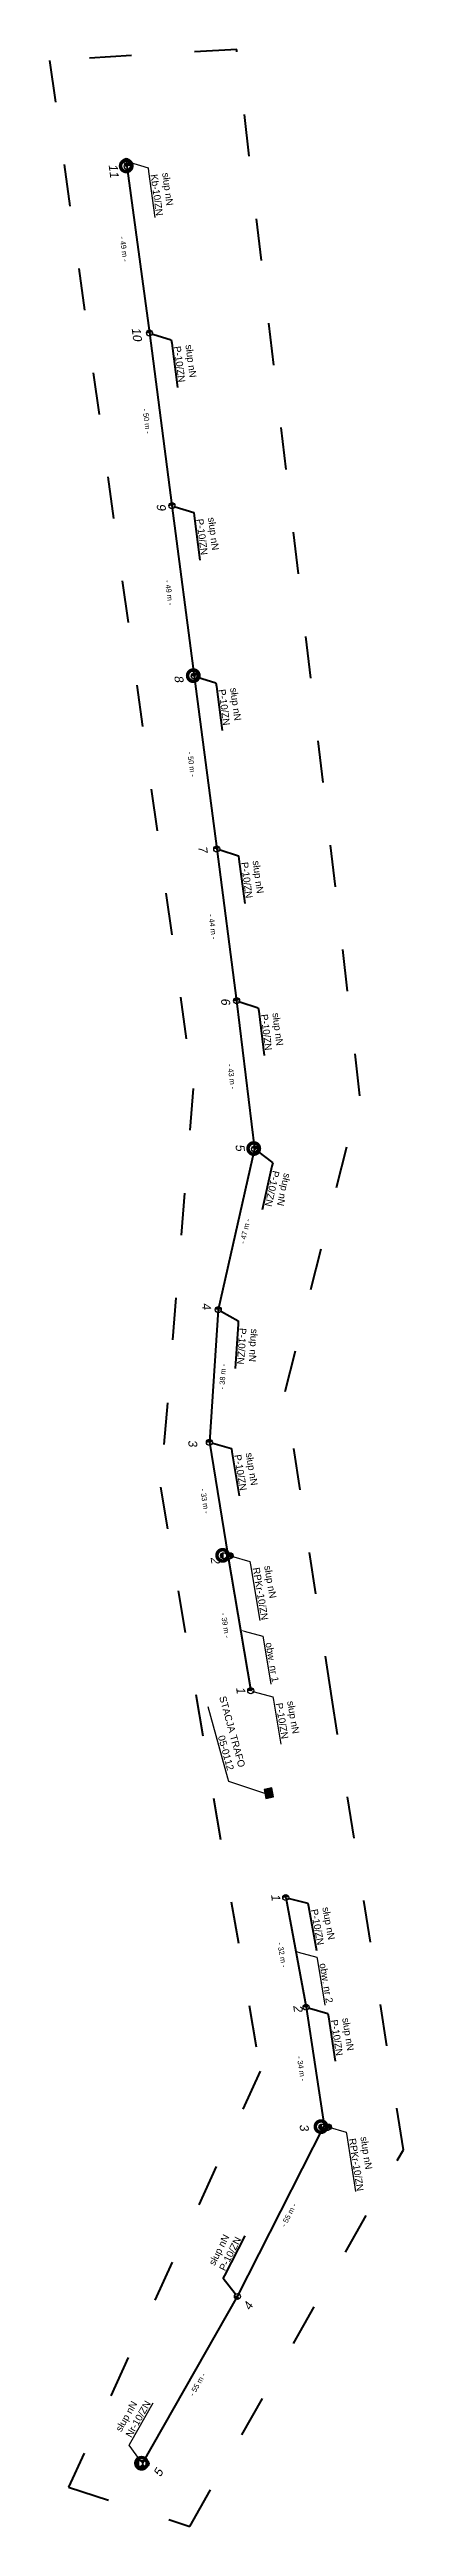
# Model space of a CAD drawing. Header units: metres. Extents: x 7531025 to 7555771, y 5771206 to 5789306.
# Drawn here: x 7549096 to 7549197, y 5771206 to 5771913 of the extents above; entities that cross this region are included whole.
import ezdxf
from ezdxf import colors
from ezdxf.entities.mleader import LeaderData, LeaderLine
from ezdxf.math import Vec2, Vec3

# ---------------------------------------------------------------- set-up
doc = ezdxf.new("R2010")
doc.units = ezdxf.units.M
doc.linetypes.add('GCAD_ISO03W100', pattern=[30, 12, -18])
for name, color, linetype, lineweight in [('!TELE', 30, 'SCARPLINE1A', 50), ('!trafo_05-0112', 6, 'GCAD_ISO03W100', 50), ('_MM LINIA Sn', 40, 'Continuous', 30), ('_numery slupow etap 4 cz. 2', 7, 'Continuous', 40)]:
    doc.layers.add(name, color=color, linetype=linetype, lineweight=lineweight)
for name, color, linetype in [('!wymiary', 7, 'Continuous'), ('_MM mufy', 3, 'Continuous'), ('_MM opisy', 7, 'Continuous'), ('_MM slupy', 5, 'Continuous'), ('_mm trafo', 3, 'Continuous')]:
    doc.layers.add(name, color=color, linetype=linetype)
doc.layers.add('_arkusze model', color=7, linetype='Continuous', lineweight=50, plot=False)
doc.styles.get("Standard").update_dxf_attribs({"font": 'ARIAL.TTF'})
doc.linetypes.add('SCARPLINE1A', pattern='A,2,[150,AAA.SHX,S=1,R=0,X=0,Y=0],1e-11', length=2)
doc.dimstyles.new('opis linie', dxfattribs={"dimtxt": 1.5, "dimasz": 0.18, "dimexe": 0.18, "dimexo": 0.0625, "dimgap": 2.5, "dimtad": 4, "dimdec": 0, "dimzin": 0, "dimdsep": 46, "dimtxsty": 'Standard', "dimcen": 0.09, "dimse1": 1, "dimse2": 1, "dimsd1": 1, "dimsd2": 1, "dimclrt": 256, "dimadec": 0, "dimazin": 0, "dimtfac": 1, "dimtdec": 0, "dimtofl": 0, "dimtmove": 0, "dimatfit": 3, "dimfxl": 1, "dimtfill": 1, "dimtolj": 1, "dimtzin": 0, "dimarcsym": 0})

# ---------------------------------------------------------------- blocks, each defined once
blk = doc.blocks.new('*D201')
at = {"layer": 'Defpoints', "color": 0}
for p in [(7549163.57, 5771385.84), (7549168.61, 5771354.41), (7549169.35, 5771354.54)]:
    blk.add_point(p, dxfattribs=at)
at = {"layer": '!wymiary', "insert": (7549162.51, 5771369.46), "char_height": 1.5, "attachment_point": 5, "rotation": 280.46748, "bg_fill": 3, "box_fill_scale": 1.1, "bg_fill_color": 9, "bg_fill_true_color": 13158600, "bg_fill_transparency": 0}
blk.add_mtext('\\A1;- 32 m -', dxfattribs=at)
blk = doc.blocks.new('*D202')
at = {"layer": 'Defpoints', "color": 0}
for p in [(7549169.35, 5771354.54), (7549173.82, 5771320.56), (7549174.56, 5771320.68)]:
    blk.add_point(p, dxfattribs=at)
at = {"layer": '!wymiary', "insert": (7549167.99, 5771337), "char_height": 1.5, "attachment_point": 5, "rotation": 278.74782, "bg_fill": 3, "box_fill_scale": 1.1, "bg_fill_color": 9, "bg_fill_true_color": 13158600, "bg_fill_transparency": 0}
blk.add_mtext('\\A1;- 34 m -', dxfattribs=at)
blk = doc.blocks.new('*D203')
at = {"layer": 'Defpoints', "color": 0}
for p in [(7549174.56, 5771320.68), (7549149.11, 5771272.28), (7549149.78, 5771271.94)]:
    blk.add_point(p, dxfattribs=at)
at = {"layer": '!wymiary', "insert": (7549164.41, 5771295.17), "char_height": 1.5, "attachment_point": 5, "rotation": 63.04223, "bg_fill": 3, "box_fill_scale": 1.1, "bg_fill_color": 9, "bg_fill_true_color": 13158600, "bg_fill_transparency": 0}
blk.add_mtext('\\A1;- 55 m -', dxfattribs=at)
blk = doc.blocks.new('*D204')
at = {"layer": 'Defpoints', "color": 0}
for p in [(7549149.78, 5771271.94), (7549122.07, 5771224.6), (7549122.72, 5771224.23)]:
    blk.add_point(p, dxfattribs=at)
at = {"layer": '!wymiary', "insert": (7549138.43, 5771246.85), "char_height": 1.5, "attachment_point": 5, "rotation": 60.44507, "bg_fill": 3, "box_fill_scale": 1.1, "bg_fill_color": 9, "bg_fill_true_color": 13158600, "bg_fill_transparency": 0}
blk.add_mtext('\\A1;- 55 m -', dxfattribs=at)
blk = doc.blocks.new('*D205')
at = {"layer": 'Defpoints', "color": 0}
for p in [(7549118.13, 5771881.44), (7549124, 5771832.31), (7549124.74, 5771832.41)]:
    blk.add_point(p, dxfattribs=at)
at = {"layer": '!wymiary', "insert": (7549117.46, 5771856.39), "char_height": 1.5, "attachment_point": 5, "rotation": 277.6776, "bg_fill": 3, "box_fill_scale": 1.1, "bg_fill_color": 9, "bg_fill_true_color": 13158600, "bg_fill_transparency": 0}
blk.add_mtext('\\A1;- 49 m -', dxfattribs=at)
blk = doc.blocks.new('*D206')
at = {"layer": 'Defpoints', "color": 0}
for p in [(7549124.74, 5771832.41), (7549130.41, 5771783.02), (7549131.15, 5771783.12)]:
    blk.add_point(p, dxfattribs=at)
at = {"layer": '!wymiary', "insert": (7549123.96, 5771807.24), "char_height": 1.5, "attachment_point": 5, "rotation": 277.40969, "bg_fill": 3, "box_fill_scale": 1.1, "bg_fill_color": 9, "bg_fill_true_color": 13158600, "bg_fill_transparency": 0}
blk.add_mtext('\\A1;- 50 m -', dxfattribs=at)
blk = doc.blocks.new('*D207')
at = {"layer": 'Defpoints', "color": 0}
for p in [(7549131.15, 5771783.12), (7549136.73, 5771734.38), (7549137.48, 5771734.48)]:
    blk.add_point(p, dxfattribs=at)
at = {"layer": '!wymiary', "insert": (7549130.33, 5771758.28), "char_height": 1.5, "attachment_point": 5, "rotation": 277.41101, "bg_fill": 3, "box_fill_scale": 1.1, "bg_fill_color": 9, "bg_fill_true_color": 13158600, "bg_fill_transparency": 0}
blk.add_mtext('\\A1;- 49 m -', dxfattribs=at)
blk = doc.blocks.new('*D208')
at = {"layer": 'Defpoints', "color": 0}
for p in [(7549137.48, 5771734.48), (7549143.15, 5771685.04), (7549143.89, 5771685.14)]:
    blk.add_point(p, dxfattribs=at)
at = {"layer": '!wymiary', "insert": (7549136.7, 5771709.29), "char_height": 1.5, "attachment_point": 5, "rotation": 277.40425, "bg_fill": 3, "box_fill_scale": 1.1, "bg_fill_color": 9, "bg_fill_true_color": 13158600, "bg_fill_transparency": 0}
blk.add_mtext('\\A1;- 50 m -', dxfattribs=at)
blk = doc.blocks.new('*D209')
at = {"layer": 'Defpoints', "color": 0}
for p in [(7549143.89, 5771685.14), (7549148.82, 5771641.7), (7549149.56, 5771641.8)]:
    blk.add_point(p, dxfattribs=at)
at = {"layer": '!wymiary', "insert": (7549142.76, 5771662.95), "char_height": 1.5, "attachment_point": 5, "rotation": 277.45413, "bg_fill": 3, "box_fill_scale": 1.1, "bg_fill_color": 9, "bg_fill_true_color": 13158600, "bg_fill_transparency": 0}
blk.add_mtext('\\A1;- 44 m -', dxfattribs=at)
blk = doc.blocks.new('*D210')
at = {"layer": 'Defpoints', "color": 0}
for p in [(7549149.56, 5771641.8), (7549153.96, 5771599.41), (7549154.7, 5771599.5)]:
    blk.add_point(p, dxfattribs=at)
at = {"layer": '!wymiary', "insert": (7549148.14, 5771620.16), "char_height": 1.5, "attachment_point": 5, "rotation": 276.93238, "bg_fill": 3, "box_fill_scale": 1.1, "bg_fill_color": 9, "bg_fill_true_color": 13158600, "bg_fill_transparency": 0}
blk.add_mtext('\\A1;- 43 m -', dxfattribs=at)
blk = doc.blocks.new('*D211')
at = {"layer": 'Defpoints', "color": 0}
for p in [(7549154.7, 5771599.5), (7549143.61, 5771553.78), (7549144.34, 5771553.61)]:
    blk.add_point(p, dxfattribs=at)
at = {"layer": '!wymiary', "insert": (7549151.96, 5771576), "char_height": 1.5, "attachment_point": 5, "rotation": 77.27476, "bg_fill": 3, "box_fill_scale": 1.1, "bg_fill_color": 9, "bg_fill_true_color": 13158600, "bg_fill_transparency": 0}
blk.add_mtext('\\A1;- 47 m -', dxfattribs=at)
blk = doc.blocks.new('*D212')
at = {"layer": 'Defpoints', "color": 0}
for p in [(7549144.34, 5771553.61), (7549141.06, 5771515.81), (7549141.81, 5771515.76)]:
    blk.add_point(p, dxfattribs=at)
at = {"layer": '!wymiary', "insert": (7549145.59, 5771534.52), "char_height": 1.5, "attachment_point": 5, "rotation": 86.17588, "bg_fill": 3, "box_fill_scale": 1.1, "bg_fill_color": 9, "bg_fill_true_color": 13158600, "bg_fill_transparency": 0}
blk.add_mtext('\\A1;- 38 m -', dxfattribs=at)
blk = doc.blocks.new('*D213')
at = {"layer": 'Defpoints', "color": 0}
for p in [(7549141.81, 5771515.76), (7549146.36, 5771483.39), (7549147.1, 5771483.51)]:
    blk.add_point(p, dxfattribs=at)
at = {"layer": '!wymiary', "insert": (7549140.49, 5771498.99), "char_height": 1.5, "attachment_point": 5, "rotation": 279.31136, "bg_fill": 3, "box_fill_scale": 1.1, "bg_fill_color": 9, "bg_fill_true_color": 13158600, "bg_fill_transparency": 0}
blk.add_mtext('\\A1;- 33 m -', dxfattribs=at)
blk = doc.blocks.new('*D214')
at = {"layer": 'Defpoints', "color": 0}
for p in [(7549147.1, 5771483.51), (7549152.86, 5771444.72), (7549153.6, 5771444.85)]:
    blk.add_point(p, dxfattribs=at)
at = {"layer": '!wymiary', "insert": (7549146.39, 5771463.51), "char_height": 1.5, "attachment_point": 5, "rotation": 279.54947, "bg_fill": 3, "box_fill_scale": 1.1, "bg_fill_color": 9, "bg_fill_true_color": 13158600, "bg_fill_transparency": 0}
blk.add_mtext('\\A1;- 39 m -', dxfattribs=at)
blk = doc.blocks.new('ZN')
at = {"layer": '_MM slupy', "transparency": 33554687}
h = blk.add_hatch(color=256, dxfattribs=at)
h.dxf.hatch_style = 1
h.paths.add_polyline_path([(0, -0.86), (0, 0.86, 1)])
at = {"layer": '_MM slupy'}
blk.add_circle((0, 0), 0.857, dxfattribs=at)
blk = doc.blocks.new('R')
at = {"layer": '_MM slupy', "transparency": 33554687}
h = blk.add_hatch(color=256, dxfattribs=at)
h.dxf.hatch_style = 1
h.paths.add_polyline_path([(-0.93, -0.86), (-0.93, 0.86, 1)])
h = blk.add_hatch(color=256, dxfattribs=at)
h.dxf.hatch_style = 1
h.paths.add_polyline_path([(0.93, 0.86), (0.93, -0.86, 1)])
at = {"layer": '_MM slupy'}
for points in [[(-0.93, 0.86), (0.93, 0.86)], [(-0.93, -0.86), (0.93, -0.86)]]:
    blk.add_lwpolyline(points, dxfattribs=at)
for centre in [(-0.93, 0), (0.93, 0)]:
    blk.add_circle(centre, 0.857, dxfattribs=at)
blk = doc.blocks.new('trafo')
at = {"layer": '_mm trafo'}
h = blk.add_hatch(color=256, dxfattribs=at)
h.dxf.hatch_style = 1
h.paths.add_polyline_path([(-1.15, 1.02), (-0.52, -1.51), (1.64, -0.96), (1.01, 1.59)])
at = {"layer": '_MM LINIA Sn', "color": 2, "lineweight": 60}
for p, q in [((0.58, 0.02), (-0.43, 0.9)), ((-0.32, -0.23), (0.58, 0.02)), ((0.58, -0.92), (-0.32, -0.23)), ((0.55, -0.72), (0.41, -0.9)), ((0.41, -0.9), (0.58, -0.92)), ((0.58, -0.92), (0.55, -0.72))]:
    blk.add_line(p, q, dxfattribs=at)
at = {"layer": '_mm trafo', "flags": 128}
blk.add_lwpolyline([(-0.52, -1.52), (1.64, -0.96), (0.98, 1.58), (-1.17, 0.99), (-0.52, -1.52)], close=True, dxfattribs=at)
blk = doc.blocks.new('mufa')
at = {"layer": '_MM mufy'}
h = blk.add_hatch(color=256, dxfattribs=at)
h.dxf.hatch_style = 1
h.paths.add_polyline_path([(2.15, 0.12, 1), (-2.1, -0.05, 1)])
h.paths.add_polyline_path([(-1.1, -0.01, -1), (1.15, 0.08, -1)], flags=16)
h.paths.add_polyline_path([(-0.83, 0, -1), (0.88, 0.07, -1)], flags=0)
blk = doc.blocks.new('q')
at = {"layer": '_MM slupy'}
blk.add_blockref('ZN', (0, 0), dxfattribs=at)
at = {"layer": '_MM opisy'}
ml = blk.add_multileader_mtext('Standard', dxfattribs=at)
ml.set_content('\\pxql;słup nN\\PP-10/ZN', color=256)
ml.set_leader_properties()
ml.build(insert=Vec2(0, 0))
ml.multileader.update_dxf_attribs({"has_text_frame": 1, "text_left_attachment_type": 5, "text_right_attachment_type": 5, "dogleg_length": 1, "arrow_head_size": 1})
ctx = ml.context
ctx.base_point, ctx.char_height, ctx.arrow_head_size, ctx.landing_gap_size, ctx.plane_origin = Vec3(3.75, 5.9), 2, 1, 1, Vec3(1.72, -1.42)
ctx.left_attachment, ctx.right_attachment = 5, 5
notes = []
notes.append((ctx, [(0, (1, 1, 0), (2.75, 5.9), (1, 0), 1, [(0, [(0, 0), (2.75, 5.9)], 0, [])])]))
ctx.mtext.insert, ctx.mtext.flow_direction = Vec3(4.75, 11.7), 5
ctx.mtext.has_bg_fill, ctx.mtext.bg_color, ctx.mtext.bg_scale_factor, ctx.mtext.bg_transparency, ctx.mtext.use_window_bg_color = 1, -1023410175, 1, 0, 1
for ctx, leaders in notes:
    for number, flags, end, landing, length, lines in leaders:
        leader = LeaderData()
        leader.index, (leader.has_last_leader_line, leader.has_dogleg_vector, leader.attachment_direction) = number, flags
        leader.last_leader_point, leader.dogleg_vector, leader.dogleg_length = Vec3(end), Vec3(landing), length
        for number, points, colour, breaks in lines:
            line = LeaderLine()
            line.index, line.vertices, line.color, line.breaks = number, Vec3.list(points), colors.encode_raw_color(colour), breaks
            leader.lines.append(line)
        ctx.leaders.append(leader)

msp = doc.modelspace()

# ---------------------------------------------------------------- linework, layer by layer
at = {"layer": '!TELE'}
for points in [[(7549118.13, 5771881.44), (7549124.74, 5771832.41), (7549131.15, 5771783.12), (7549137.48, 5771734.48), (7549143.89, 5771685.14), (7549149.56, 5771641.8), (7549154.7, 5771599.5), (7549144.34, 5771553.61), (7549141.81, 5771515.76), (7549147.1, 5771483.51), (7549153.6, 5771444.85)], [(7549163.57, 5771385.84), (7549169.35, 5771354.54), (7549174.56, 5771320.68)], [(7549122.72, 5771224.23), (7549149.78, 5771271.94), (7549174.56, 5771320.68)]]:
    msp.add_lwpolyline(points, dxfattribs=at)

# ---------------------------------------------------------------- block references
at = {"layer": '_arkusze model', "rotation": 357.3066721443945}
msp.add_blockref('trafo', (7549158.53, 5771415.61), dxfattribs=at)

# ---------------------------------------------------------------- next in the draw order: dimensions: what is measured, and where the dimension line sits
at = {"layer": '!wymiary'}
for p1, p2, picture, middle in [((7549118.13, 5771881.44), (7549124.74, 5771832.41), '*D205', (7549117.46, 5771856.39)), ((7549163.57, 5771385.84), (7549169.35, 5771354.54), '*D201', (7549162.51, 5771369.46))]:
    dim = msp.add_aligned_dim(p1=p1, p2=p2, distance=-0.75, dimstyle='opis linie', override={"dimpost": '- <> m -'}, dxfattribs=at)
    dim.commit()
    dim.dimension.update_dxf_attribs({"geometry": picture, "text_midpoint": middle})

# ---------------------------------------------------------------- next in the draw order: block references
at = {"layer": '!TELE', "rotation": 280.4674808966838}
msp.add_blockref('q', (7549163.57, 5771385.84), dxfattribs=at)
at = {"layer": '_MM slupy', "rotation": 277.6775969381026}
msp.add_blockref('ZN', (7549118.13, 5771881.44), dxfattribs=at)

# ---------------------------------------------------------------- next in the draw order: dimensions: what is measured, and where the dimension line sits
at = {"layer": '!wymiary'}
for p1, p2, picture, middle in [((7549124.74, 5771832.41), (7549131.15, 5771783.12), '*D206', (7549123.96, 5771807.24)), ((7549169.35, 5771354.54), (7549174.56, 5771320.68), '*D202', (7549167.99, 5771337))]:
    dim = msp.add_aligned_dim(p1=p1, p2=p2, distance=-0.75, dimstyle='opis linie', override={"dimpost": '- <> m -'}, dxfattribs=at)
    dim.commit()
    dim.dimension.update_dxf_attribs({"geometry": picture, "text_midpoint": middle})

# ---------------------------------------------------------------- next in the draw order: block references
at = {"layer": '!TELE'}
for p, rotation in [((7549124.74, 5771832.41), 277.4096899091156), ((7549169.35, 5771354.54), 278.7478150258946)]:
    msp.add_blockref('q', p, dxfattribs=dict(at, rotation=rotation))

# ---------------------------------------------------------------- next in the draw order: texts
at = {"layer": '_numery slupow etap 4 cz. 2', "oblique": 10}
msp.add_text('1', height=2.5, rotation=277.31021, dxfattribs=at).set_placement((7549159.37, 5771386.72))

# ---------------------------------------------------------------- next in the draw order: dimensions: what is measured, and where the dimension line sits
at = {"layer": '!wymiary'}
for p1, p2, picture, middle in [((7549131.15, 5771783.12), (7549137.48, 5771734.48), '*D207', (7549130.33, 5771758.28)), ((7549174.56, 5771320.68), (7549149.78, 5771271.94), '*D203', (7549164.41, 5771295.17))]:
    dim = msp.add_aligned_dim(p1=p1, p2=p2, distance=-0.75, dimstyle='opis linie', override={"dimpost": '- <> m -'}, dxfattribs=at)
    dim.commit()
    dim.dimension.update_dxf_attribs({"geometry": picture, "text_midpoint": middle})

# ---------------------------------------------------------------- next in the draw order: leaders
at = {"layer": '_MM opisy'}
ml = msp.add_multileader_mtext('Standard', dxfattribs=at)
ml.set_content('\\pxql;słup nN\\PKb-10/ZN', color=256)
ml.set_leader_properties()
ml.build(insert=Vec2(0, 0))
ml.multileader.update_dxf_attribs({"has_text_frame": 1, "text_left_attachment_type": 5, "text_right_attachment_type": 5, "dogleg_length": 1, "arrow_head_size": 1})
ctx = ml.context
ctx.base_point, ctx.char_height, ctx.arrow_head_size, ctx.landing_gap_size, ctx.plane_origin, ctx.plane_x_axis, ctx.plane_y_axis = Vec3(7549124.48, 5771878.51), 2, 1, 1, Vec3(7549116.95, 5771879.55), Vec3(0.133599, -0.991036), Vec3(0.991036, 0.133599)
ctx.left_attachment, ctx.right_attachment = 5, 5
notes = []
notes.append((ctx, [(0, (1, 1, 0), (7549124.35, 5771879.5), (0.133599, -0.991036), 1, [(0, [(7549118.13, 5771881.44), (7549124.35, 5771879.5)], 0, [])])]))
ctx.mtext.insert, ctx.mtext.text_direction, ctx.mtext.flow_direction = Vec3(7549130.33, 5771878.29), Vec3(0.133599, -0.991036), 5
ctx.mtext.has_bg_fill, ctx.mtext.bg_color, ctx.mtext.bg_scale_factor, ctx.mtext.bg_transparency, ctx.mtext.use_window_bg_color = 1, -1023410175, 1, 0, 1
for ctx, leaders in notes:
    for number, flags, end, landing, length, lines in leaders:
        leader = LeaderData()
        leader.index, (leader.has_last_leader_line, leader.has_dogleg_vector, leader.attachment_direction) = number, flags
        leader.last_leader_point, leader.dogleg_vector, leader.dogleg_length = Vec3(end), Vec3(landing), length
        for number, points, colour, breaks in lines:
            line = LeaderLine()
            line.index, line.vertices, line.color, line.breaks = number, Vec3.list(points), colors.encode_raw_color(colour), breaks
            leader.lines.append(line)
        ctx.leaders.append(leader)

# ---------------------------------------------------------------- next in the draw order: block references
at = {"layer": '!TELE', "rotation": 277.4110125831833}
msp.add_blockref('q', (7549131.15, 5771783.12), dxfattribs=at)
at = {"color": 5, "lineweight": 70}
msp.add_blockref('mufa', (7549118.09, 5771880.06), dxfattribs=at)
at = {"layer": '_MM slupy', "rotation": 277.6775969381026}
msp.add_blockref('ZN', (7549118.38, 5771879.97), dxfattribs=at)

# ---------------------------------------------------------------- next in the draw order: texts
at = {"layer": '_numery slupow etap 4 cz. 2', "oblique": 10}
for s, p in [('11', (7549113.08, 5771880.45)), ('10', (7549119.65, 5771833.82)), ('3', (7549167.46, 5771321.02))]:
    msp.add_text(s, height=2.5, rotation=277.31021, dxfattribs=at).set_placement(p)

# ---------------------------------------------------------------- next in the draw order: dimensions: what is measured, and where the dimension line sits
at = {"layer": '!wymiary'}
for p1, p2, picture, middle in [((7549137.48, 5771734.48), (7549143.89, 5771685.14), '*D208', (7549136.7, 5771709.29)), ((7549149.78, 5771271.94), (7549122.72, 5771224.23), '*D204', (7549138.43, 5771246.85))]:
    dim = msp.add_aligned_dim(p1=p1, p2=p2, distance=-0.75, dimstyle='opis linie', override={"dimpost": '- <> m -'}, dxfattribs=at)
    dim.commit()
    dim.dimension.update_dxf_attribs({"geometry": picture, "text_midpoint": middle})

# ---------------------------------------------------------------- next in the draw order: leaders
at = {"layer": '_MM opisy'}
ml = msp.add_multileader_mtext('Standard', dxfattribs=at)
ml.set_content('\\pxql;słup nN\\PRPKr-10/ZN', color=256)
ml.set_leader_properties()
ml.build(insert=Vec2(0, 0))
ml.multileader.update_dxf_attribs({"has_text_frame": 1, "text_left_attachment_type": 5, "text_right_attachment_type": 5, "dogleg_length": 1, "arrow_head_size": 1})
ctx = ml.context
ctx.base_point, ctx.char_height, ctx.arrow_head_size, ctx.landing_gap_size, ctx.plane_origin, ctx.plane_x_axis, ctx.plane_y_axis = Vec3(7549180.97, 5771317.87), 2, 1, 1, Vec3(7549173.42, 5771318.76), Vec3(0.152086, -0.988367), Vec3(0.988367, 0.152086)
ctx.left_attachment, ctx.right_attachment = 5, 5
notes = []
notes.append((ctx, [(0, (1, 1, 0), (7549180.81, 5771318.85), (0.152086, -0.988367), 1, [(0, [(7549174.56, 5771320.68), (7549180.81, 5771318.85)], 0, [])])]))
ctx.mtext.insert, ctx.mtext.text_direction, ctx.mtext.flow_direction = Vec3(7549186.82, 5771317.75), Vec3(0.152086, -0.988367), 5
ctx.mtext.has_bg_fill, ctx.mtext.bg_color, ctx.mtext.bg_scale_factor, ctx.mtext.bg_transparency, ctx.mtext.use_window_bg_color = 1, -1023410175, 1, 0, 1
for ctx, leaders in notes:
    for number, flags, end, landing, length, lines in leaders:
        leader = LeaderData()
        leader.index, (leader.has_last_leader_line, leader.has_dogleg_vector, leader.attachment_direction) = number, flags
        leader.last_leader_point, leader.dogleg_vector, leader.dogleg_length = Vec3(end), Vec3(landing), length
        for number, points, colour, breaks in lines:
            line = LeaderLine()
            line.index, line.vertices, line.color, line.breaks = number, Vec3.list(points), colors.encode_raw_color(colour), breaks
            leader.lines.append(line)
        ctx.leaders.append(leader)

# ---------------------------------------------------------------- next in the draw order: block references
at = {"layer": '!TELE'}
for p, rotation in [((7549137.48, 5771734.48), 277.4042514357936), ((7549149.78, 5771271.94), 63.04223244561692)]:
    msp.add_blockref('q', p, dxfattribs=dict(at, rotation=rotation))
at = {"color": 5, "lineweight": 70}
msp.add_blockref('mufa', (7549173.59, 5771320.4), dxfattribs=at)
msp.add_blockref('R', (7549174.8, 5771320.32))

# ---------------------------------------------------------------- next in the draw order: texts
at = {"layer": '_numery slupow etap 4 cz. 2', "oblique": 10}
msp.add_text('9', height=2.5, rotation=277.31021, dxfattribs=at).set_placement((7549126.73, 5771783.54))

# ---------------------------------------------------------------- next in the draw order: dimensions: what is measured, and where the dimension line sits
at = {"layer": '!wymiary'}
dim = msp.add_aligned_dim(p1=(7549143.89, 5771685.14), p2=(7549149.56, 5771641.8), distance=-0.75, dimstyle='opis linie', override={"dimpost": '- <> m -'}, dxfattribs=at)
dim.commit()
dim.dimension.update_dxf_attribs({"geometry": '*D209', "text_midpoint": (7549142.76, 5771662.95)})

# ---------------------------------------------------------------- next in the draw order: leaders
at = {"layer": '_MM opisy'}
ml = msp.add_multileader_mtext('Standard', dxfattribs=at)
ml.set_content('\\pxql;słup nN\\PNr-10/ZN', color=256)
ml.set_leader_properties()
ml.build(insert=Vec2(0, 0))
ml.multileader.update_dxf_attribs({"has_text_frame": 1, "text_left_attachment_type": 5, "text_right_attachment_type": 5, "dogleg_length": 1, "arrow_head_size": 1})
ctx = ml.context
ctx.base_point, ctx.char_height, ctx.arrow_head_size, ctx.landing_gap_size, ctx.plane_origin, ctx.plane_x_axis, ctx.plane_y_axis = Vec3(7549119.44, 5771230.41), 2, 1, 1, Vec3(7549124.8, 5771225.02), Vec3(0.493258, 0.869883), Vec3(-0.869883, 0.493258)
ctx.left_attachment, ctx.right_attachment = 5, 5
notes = []
notes.append((ctx, [(0, (1, 1, 0), (7549118.95, 5771229.54), (0.493258, 0.869883), 1, [(0, [(7549122.72, 5771224.23), (7549118.95, 5771229.54)], 0, [])])]))
ctx.mtext.insert, ctx.mtext.text_direction, ctx.mtext.flow_direction = Vec3(7549114.92, 5771234.12), Vec3(0.493258, 0.869883), 5
ctx.mtext.has_bg_fill, ctx.mtext.bg_color, ctx.mtext.bg_scale_factor, ctx.mtext.bg_transparency, ctx.mtext.use_window_bg_color = 1, -1023410175, 1, 0, 1
for ctx, leaders in notes:
    for number, flags, end, landing, length, lines in leaders:
        leader = LeaderData()
        leader.index, (leader.has_last_leader_line, leader.has_dogleg_vector, leader.attachment_direction) = number, flags
        leader.last_leader_point, leader.dogleg_vector, leader.dogleg_length = Vec3(end), Vec3(landing), length
        for number, points, colour, breaks in lines:
            line = LeaderLine()
            line.index, line.vertices, line.color, line.breaks = number, Vec3.list(points), colors.encode_raw_color(colour), breaks
            leader.lines.append(line)
        ctx.leaders.append(leader)

# ---------------------------------------------------------------- next in the draw order: block references
at = {"layer": '!TELE', "rotation": 277.4541287353511}
msp.add_blockref('q', (7549143.89, 5771685.14), dxfattribs=at)
at = {"color": 5, "lineweight": 70}
for p in [(7549137.19, 5771734.56), (7549122.44, 5771224.31)]:
    msp.add_blockref('mufa', p, dxfattribs=at)
msp.add_blockref('R', (7549122.82, 5771224.24))

# ---------------------------------------------------------------- next in the draw order: texts
at = {"layer": '_numery slupow etap 4 cz. 2', "oblique": 10}
for s, rotation, p in [('8', 277.31021, (7549131.78, 5771734.52)), ('4', 59.7911, (7549153.42, 5771267.75)), ('5', 59.7911, (7549127.85, 5771220.25))]:
    msp.add_text(s, height=2.5, rotation=rotation, dxfattribs=at).set_placement(p)

# ---------------------------------------------------------------- next in the draw order: dimensions: what is measured, and where the dimension line sits
at = {"layer": '!wymiary'}
dim = msp.add_aligned_dim(p1=(7549149.56, 5771641.8), p2=(7549154.7, 5771599.5), distance=-0.75, dimstyle='opis linie', override={"dimpost": '- <> m -'}, dxfattribs=at)
dim.commit()
dim.dimension.update_dxf_attribs({"geometry": '*D210', "text_midpoint": (7549148.14, 5771620.16)})

# ---------------------------------------------------------------- next in the draw order: block references
at = {"layer": '!TELE', "rotation": 276.932382771676}
msp.add_blockref('q', (7549149.56, 5771641.8), dxfattribs=at)

# ---------------------------------------------------------------- next in the draw order: texts
at = {"layer": '_numery slupow etap 4 cz. 2', "oblique": 10}
msp.add_text('7', height=2.5, rotation=277.31021, dxfattribs=at).set_placement((7549138.6, 5771685.87))

# ---------------------------------------------------------------- next in the draw order: dimensions: what is measured, and where the dimension line sits
at = {"layer": '!wymiary'}
dim = msp.add_aligned_dim(p1=(7549154.7, 5771599.5), p2=(7549144.34, 5771553.61), distance=-0.75, dimstyle='opis linie', override={"dimpost": '- <> m -'}, dxfattribs=at)
dim.commit()
dim.dimension.update_dxf_attribs({"geometry": '*D211', "text_midpoint": (7549151.96, 5771576)})

# ---------------------------------------------------------------- next in the draw order: block references
at = {"layer": '!TELE', "rotation": 257.2747629183135}
msp.add_blockref('q', (7549154.7, 5771599.5), dxfattribs=at)

# ---------------------------------------------------------------- next in the draw order: texts
at = {"layer": '_numery slupow etap 4 cz. 2', "oblique": 10}
msp.add_text('6', height=2.5, rotation=277.31021, dxfattribs=at).set_placement((7549145.05, 5771642.41))

# ---------------------------------------------------------------- next in the draw order: dimensions: what is measured, and where the dimension line sits
at = {"layer": '!wymiary'}
dim = msp.add_aligned_dim(p1=(7549144.34, 5771553.61), p2=(7549141.81, 5771515.76), distance=-0.75, dimstyle='opis linie', override={"dimpost": '- <> m -'}, dxfattribs=at)
dim.commit()
dim.dimension.update_dxf_attribs({"geometry": '*D212', "text_midpoint": (7549145.59, 5771534.52)})

# ---------------------------------------------------------------- next in the draw order: block references
at = {"layer": '!TELE', "rotation": 266.1758782095862}
msp.add_blockref('q', (7549144.34, 5771553.61), dxfattribs=at)
at = {"color": 5, "lineweight": 70}
msp.add_blockref('mufa', (7549154.42, 5771599.58), dxfattribs=at)

# ---------------------------------------------------------------- next in the draw order: texts
at = {"layer": '_numery slupow etap 4 cz. 2', "oblique": 10}
msp.add_text('5', height=2.5, rotation=277.31021, dxfattribs=at).set_placement((7549149.21, 5771600.71))

# ---------------------------------------------------------------- next in the draw order: dimensions: what is measured, and where the dimension line sits
at = {"layer": '!wymiary'}
dim = msp.add_aligned_dim(p1=(7549141.81, 5771515.76), p2=(7549147.1, 5771483.51), distance=-0.75, dimstyle='opis linie', override={"dimpost": '- <> m -'}, dxfattribs=at)
dim.commit()
dim.dimension.update_dxf_attribs({"geometry": '*D213', "text_midpoint": (7549140.49, 5771498.99)})

# ---------------------------------------------------------------- next in the draw order: block references
at = {"layer": '!TELE', "rotation": 279.3113576331799}
msp.add_blockref('q', (7549141.81, 5771515.76), dxfattribs=at)

# ---------------------------------------------------------------- next in the draw order: texts
at = {"layer": '_numery slupow etap 4 cz. 2', "oblique": 10}
msp.add_text('4', height=2.5, rotation=277.31021, dxfattribs=at).set_placement((7549139.61, 5771555.48))

# ---------------------------------------------------------------- next in the draw order: dimensions: what is measured, and where the dimension line sits
at = {"layer": '!wymiary'}
dim = msp.add_aligned_dim(p1=(7549147.1, 5771483.51), p2=(7549153.6, 5771444.85), distance=-0.75, dimstyle='opis linie', override={"dimpost": '- <> m -'}, dxfattribs=at)
dim.commit()
dim.dimension.update_dxf_attribs({"geometry": '*D214', "text_midpoint": (7549146.39, 5771463.51)})

# ---------------------------------------------------------------- next in the draw order: texts
at = {"layer": '_numery slupow etap 4 cz. 2', "oblique": 10}
msp.add_text('3', height=2.5, rotation=277.31021, dxfattribs=at).set_placement((7549135.7, 5771516.31))

# ---------------------------------------------------------------- next in the draw order: leaders
at = {"layer": '_MM opisy'}
ml = msp.add_multileader_mtext('Standard', dxfattribs=at)
ml.set_content('\\pxql;słup nN\\PRPKr-10/ZN', color=256)
ml.set_leader_properties()
ml.build(insert=Vec2(0, 0))
ml.multileader.update_dxf_attribs({"has_text_frame": 1, "text_left_attachment_type": 5, "text_right_attachment_type": 5, "dogleg_length": 1, "arrow_head_size": 1})
ctx = ml.context
ctx.base_point, ctx.char_height, ctx.arrow_head_size, ctx.landing_gap_size, ctx.plane_origin, ctx.plane_x_axis, ctx.plane_y_axis = Vec3(7549153.54, 5771480.79), 2, 1, 1, Vec3(7549145.98, 5771481.58), Vec3(0.165899, -0.986143), Vec3(0.986143, 0.165899)
ctx.left_attachment, ctx.right_attachment = 5, 5
notes = []
notes.append((ctx, [(0, (1, 1, 0), (7549153.37, 5771481.77), (0.165899, -0.986143), 1, [(0, [(7549147.1, 5771483.51), (7549153.37, 5771481.77)], 0, [])])]))
ctx.mtext.insert, ctx.mtext.text_direction, ctx.mtext.flow_direction = Vec3(7549159.39, 5771480.76), Vec3(0.165899, -0.986143), 5
ctx.mtext.has_bg_fill, ctx.mtext.bg_color, ctx.mtext.bg_scale_factor, ctx.mtext.bg_transparency, ctx.mtext.use_window_bg_color = 1, -1023410175, 1, 0, 1
at = {"layer": '_mm trafo', "color": 3}
ml = msp.add_multileader_mtext('Standard', dxfattribs=at)
ml.set_content('STACJA TRAFO\\P05-0112', color=3)
ml.set_leader_properties()
ml.build(insert=Vec2(0, 0))
ml.multileader.update_dxf_attribs({"has_text_frame": 1, "text_left_attachment_type": 5, "text_right_attachment_type": 5, "dogleg_length": 1, "arrow_head_size": 1.5})
ctx = ml.context
ctx.base_point, ctx.char_height, ctx.arrow_head_size, ctx.plane_origin, ctx.plane_x_axis, ctx.plane_y_axis = Vec3(7549140.47, 5771443.69), 2, 1.5, Vec3(7549130.57, 5771403.96), Vec3(0.266111, -0.963942), Vec3(0.963942, 0.266111)
ctx.left_attachment, ctx.right_attachment, ctx.text_align_type, ctx.attachment_type = 5, 5, 2, 2
notes.append((ctx, [(0, (1, 1, 0), (7549147.31, 5771418.91), (-0.266111, 0.963942), 1, [(0, [(7549159.57, 5771414.85)], 0, [])])]))
ctx.mtext.insert, ctx.mtext.text_direction, ctx.mtext.rotation, ctx.mtext.alignment, ctx.mtext.flow_direction = Vec3(7549152.08, 5771423.34), Vec3(0.266111, -0.963942), 6.129723, 3, 5
ctx.mtext.has_bg_fill, ctx.mtext.bg_color, ctx.mtext.bg_scale_factor, ctx.mtext.bg_transparency, ctx.mtext.use_window_bg_color = 1, -1073741824, 1, 0, 1
for ctx, leaders in notes:
    for number, flags, end, landing, length, lines in leaders:
        leader = LeaderData()
        leader.index, (leader.has_last_leader_line, leader.has_dogleg_vector, leader.attachment_direction) = number, flags
        leader.last_leader_point, leader.dogleg_vector, leader.dogleg_length = Vec3(end), Vec3(landing), length
        for number, points, colour, breaks in lines:
            line = LeaderLine()
            line.index, line.vertices, line.color, line.breaks = number, Vec3.list(points), colors.encode_raw_color(colour), breaks
            leader.lines.append(line)
        ctx.leaders.append(leader)

# ---------------------------------------------------------------- next in the draw order: linework, layer by layer
at = {"layer": '!trafo_05-0112'}
msp.add_lwpolyline([(7549101.68, 5771217.48), (7549136.24, 5771206.3), (7549197.09, 5771313.85), (7549176.67, 5771442.83), (7549163.37, 5771530.28), (7549184.71, 5771614.7), (7549149.59, 5771913.31), (7549096.28, 5771910.2), (7549137.17, 5771616.77), (7549127.85, 5771502.91), (7549156.31, 5771336.27)], close=True, dxfattribs=at)

# ---------------------------------------------------------------- next in the draw order: block references
at = {"color": 5, "lineweight": 70}
msp.add_blockref('mufa', (7549145.56, 5771483.47), dxfattribs=at)
msp.add_blockref('R', (7549146.78, 5771483.38))
at = {"layer": '_MM slupy', "rotation": 279.5494738216672}
msp.add_blockref('ZN', (7549153.6, 5771444.85), dxfattribs=at)

# ---------------------------------------------------------------- next in the draw order: texts
at = {"layer": '_numery slupow etap 4 cz. 2', "oblique": 10}
for s, p in [('2', (7549142.14, 5771482.96)), ('1', (7549149.4, 5771445.82))]:
    msp.add_text(s, height=2.5, rotation=277.31021, dxfattribs=at).set_placement(p)

# ---------------------------------------------------------------- next in the draw order: leaders
at = {"layer": '_MM opisy'}
ml = msp.add_multileader_mtext('Standard', dxfattribs=at)
ml.set_content('\\pxql;słup nN\\PP-10/ZN', color=256)
ml.set_leader_properties()
ml.build(insert=Vec2(0, 0))
ml.multileader.update_dxf_attribs({"has_text_frame": 1, "text_left_attachment_type": 5, "text_right_attachment_type": 5, "dogleg_length": 1, "arrow_head_size": 1})
ctx = ml.context
ctx.base_point, ctx.char_height, ctx.arrow_head_size, ctx.landing_gap_size, ctx.plane_origin, ctx.plane_x_axis, ctx.plane_y_axis = Vec3(7549160.04, 5771442.12), 2, 1, 1, Vec3(7549152.49, 5771442.92), Vec3(0.165899, -0.986143), Vec3(0.986143, 0.165899)
ctx.left_attachment, ctx.right_attachment = 5, 5
notes = []
notes.append((ctx, [(0, (1, 1, 0), (7549159.88, 5771443.11), (0.165899, -0.986143), 1, [(0, [(7549153.6, 5771444.85), (7549159.88, 5771443.11)], 0, [])])]))
ctx.mtext.insert, ctx.mtext.text_direction, ctx.mtext.flow_direction = Vec3(7549165.93, 5771442.1), Vec3(0.165899, -0.986143), 5
ctx.mtext.has_bg_fill, ctx.mtext.bg_color, ctx.mtext.bg_scale_factor, ctx.mtext.bg_transparency, ctx.mtext.use_window_bg_color = 1, -1023410175, 1, 0, 1
at = {"layer": '_MM opisy', "color": 1}
ml = msp.add_multileader_mtext('Standard', dxfattribs=at)
ml.set_content('\\pxql;obw. nr 2', color=1)
ml.set_leader_properties()
ml.build(insert=Vec2(0, 0))
ml.multileader.update_dxf_attribs({"has_text_frame": 1, "text_left_attachment_type": 5, "text_right_attachment_type": 5, "dogleg_length": 1, "arrow_head_size": 1})
ctx = ml.context
ctx.base_point, ctx.char_height, ctx.arrow_head_size, ctx.landing_gap_size, ctx.plane_origin, ctx.plane_x_axis, ctx.plane_y_axis = Vec3(7549172.6, 5771367.83), 2, 1, 1, Vec3(7549165.01, 5771368.62), Vec3(0.165899, -0.986143), Vec3(0.986143, 0.165899)
ctx.left_attachment, ctx.right_attachment = 5, 5
notes.append((ctx, [(0, (1, 1, 0), (7549172.43, 5771368.81), (0.165899, -0.986143), 1, [(0, [(7549166.12, 5771370.54), (7549172.4, 5771368.81)], 0, [])])]))
ctx.mtext.insert, ctx.mtext.text_direction, ctx.mtext.flow_direction = Vec3(7549175.14, 5771367.24), Vec3(0.165899, -0.986143), 5
ctx.mtext.has_bg_fill, ctx.mtext.bg_color, ctx.mtext.bg_scale_factor, ctx.mtext.bg_transparency, ctx.mtext.use_window_bg_color = 1, -1023410175, 1, 0, 1
for ctx, leaders in notes:
    for number, flags, end, landing, length, lines in leaders:
        leader = LeaderData()
        leader.index, (leader.has_last_leader_line, leader.has_dogleg_vector, leader.attachment_direction) = number, flags
        leader.last_leader_point, leader.dogleg_vector, leader.dogleg_length = Vec3(end), Vec3(landing), length
        for number, points, colour, breaks in lines:
            line = LeaderLine()
            line.index, line.vertices, line.color, line.breaks = number, Vec3.list(points), colors.encode_raw_color(colour), breaks
            leader.lines.append(line)
        ctx.leaders.append(leader)

# ---------------------------------------------------------------- next in the draw order: texts
at = {"layer": '_numery slupow etap 4 cz. 2', "oblique": 10}
msp.add_text('2', height=2.5, rotation=277.31021, dxfattribs=at).set_placement((7549165.69, 5771355.01))

# ---------------------------------------------------------------- next in the draw order: leaders
at = {"layer": '_MM opisy', "color": 1}
ml = msp.add_multileader_mtext('Standard', dxfattribs=at)
ml.set_content('\\pxql;obw. nr 1', color=256)
ml.set_leader_properties()
ml.build(insert=Vec2(0, 0))
ml.multileader.update_dxf_attribs({"has_text_frame": 1, "text_left_attachment_type": 5, "text_right_attachment_type": 5, "dogleg_length": 1, "arrow_head_size": 1})
ctx = ml.context
ctx.base_point, ctx.char_height, ctx.arrow_head_size, ctx.landing_gap_size, ctx.plane_origin, ctx.plane_x_axis, ctx.plane_y_axis = Vec3(7549157.22, 5771459.4), 2, 1, 1, Vec3(7549149.62, 5771460.19), Vec3(0.165899, -0.986143), Vec3(0.986143, 0.165899)
ctx.left_attachment, ctx.right_attachment = 5, 5
notes = []
notes.append((ctx, [(0, (1, 1, 0), (7549157.05, 5771460.39), (0.165899, -0.986143), 1, [(0, [(7549150.74, 5771462.12), (7549157.02, 5771460.38)], 0, [])])]))
ctx.mtext.insert, ctx.mtext.text_direction, ctx.mtext.flow_direction = Vec3(7549159.76, 5771458.82), Vec3(0.165899, -0.986143), 5
ctx.mtext.has_bg_fill, ctx.mtext.bg_color, ctx.mtext.bg_scale_factor, ctx.mtext.bg_transparency, ctx.mtext.use_window_bg_color = 1, -1023410175, 1, 0, 1
for ctx, leaders in notes:
    for number, flags, end, landing, length, lines in leaders:
        leader = LeaderData()
        leader.index, (leader.has_last_leader_line, leader.has_dogleg_vector, leader.attachment_direction) = number, flags
        leader.last_leader_point, leader.dogleg_vector, leader.dogleg_length = Vec3(end), Vec3(landing), length
        for number, points, colour, breaks in lines:
            line = LeaderLine()
            line.index, line.vertices, line.color, line.breaks = number, Vec3.list(points), colors.encode_raw_color(colour), breaks
            leader.lines.append(line)
        ctx.leaders.append(leader)

doc.saveas('drawing.dxf')
